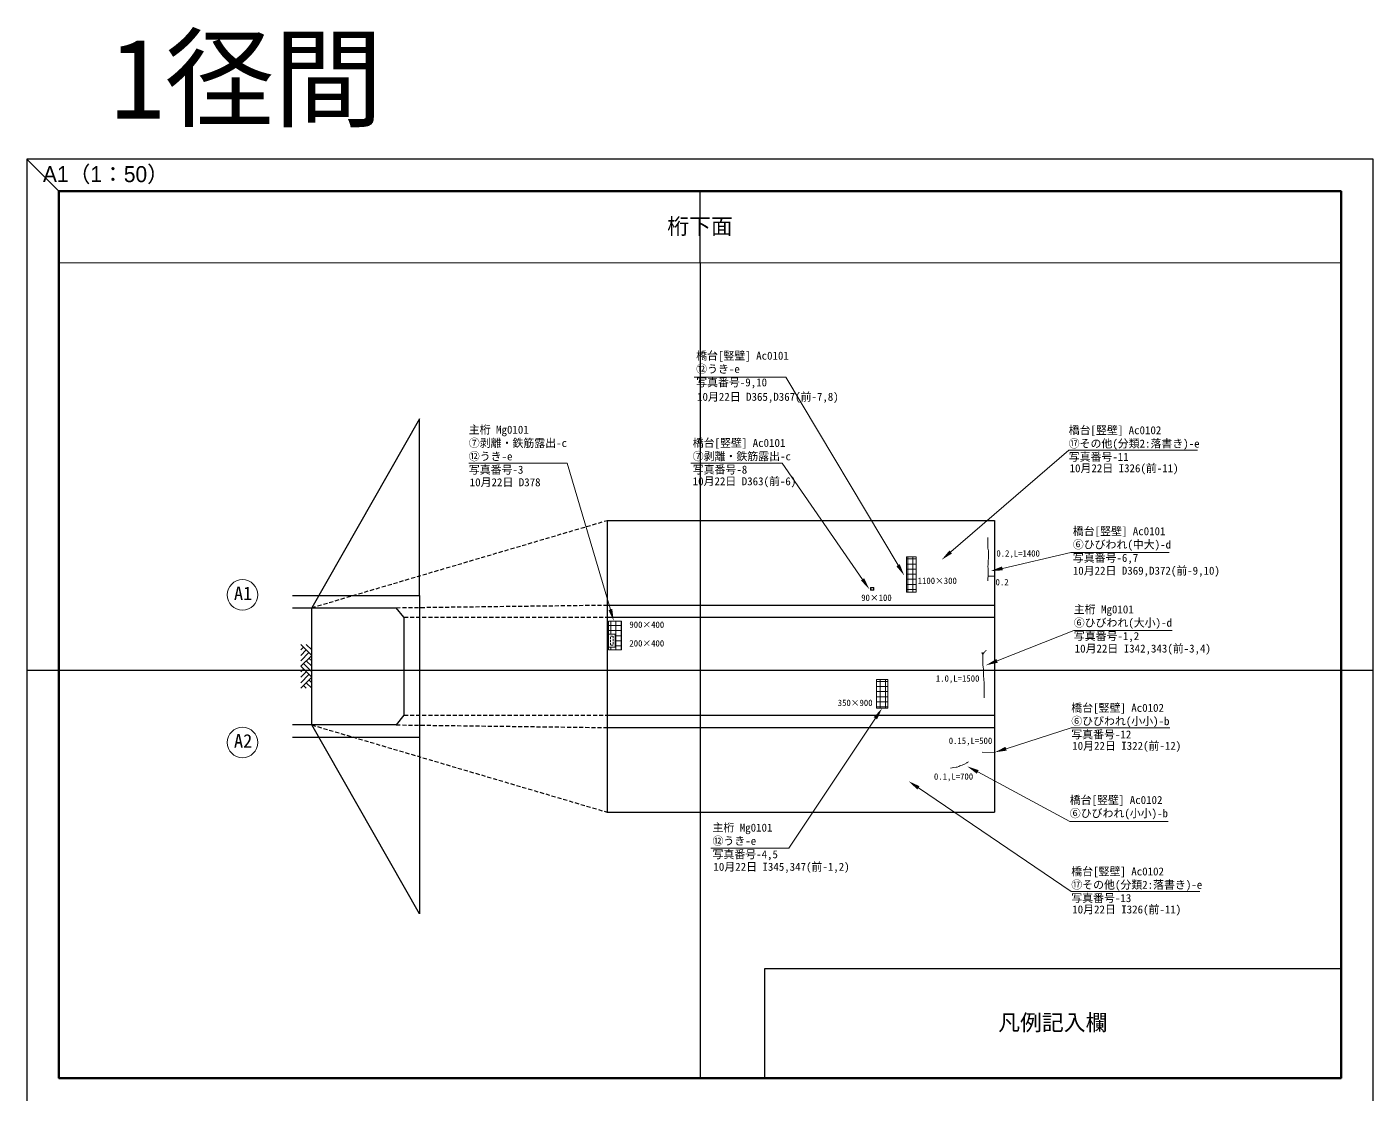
# Model space of a CAD drawing. Header units: millimetres. Extents: x 1462737 to 1504787, y 157083 to 250313.
# Drawn here: x 1462737 to 1504787, y 216983 to 250313 of the extents above; entities that cross this region are included whole.
import ezdxf
from ezdxf import colors
from ezdxf.entities.mleader import LeaderData, LeaderLine
from ezdxf.enums import TextEntityAlignment as Align
from ezdxf.math import Vec2, Vec3

# ---------------------------------------------------------------- set-up
doc = ezdxf.new("R2010")
doc.units = ezdxf.units.MM
doc.linetypes.add('DASHED', pattern=[19.05, 12.7, -6.35])
doc.linetypes.add('HIDDEN', pattern=[9.525, 6.35, -3.175])
doc.layers.get('Defpoints').update_dxf_attribs({"color": 4})
for name, color, linetype, lineweight in [('D-DCR-HCH1', 9, 'Continuous', 13), ('D-MTR-FRAM', 7, 'Continuous', 13), ('D-STR', 1, 'Continuous', 25), ('D-STR-DIM', 7, 'Continuous', 13), ('D-STR-HTXT', 7, 'Continuous', 13), ('D-STR-TXT', 7, 'Continuous', 13), ('D-TTL', 2, 'Continuous', 140)]:
    doc.layers.add(name, color=color, linetype=linetype, lineweight=lineweight)
doc.layers.add('ﾀｲﾄﾙ', color=7, linetype='Continuous')
doc.styles.add('MS ゴシック', font='MS Gothic.ttf')
doc.styles.add('MSゴシック', font='MS Gothic.ttf')
doc.styles.get("Standard").update_dxf_attribs({"font": 'arial.ttf'})
doc.styles.add('YOKO_GOTHIC', font='MS Gothic.ttf')

msp = doc.modelspace()

# ---------------------------------------------------------------- hatches: boundary and pattern name
at = {"layer": 'D-DCR-HCH1'}
h = msp.add_hatch(dxfattribs=at)
h.set_pattern_fill('ANSI37', color=1, scale=50, angle=45)
h.set_pattern_definition([(90, (-727.56, -302.49), (-158.75, 0), []), (180, (-727.56, -302.49), (0, -158.75), [])])
h.paths.add_polyline_path([(1490213, 232661), (1490513, 232661), (1490513, 233761), (1490213, 233761)])
h = msp.add_hatch(dxfattribs=at)
h.set_pattern_fill('ANSI37', color=1, scale=50, angle=45)
h.paths.add_polyline_path([(1481307, 231758), (1480907, 231758), (1480907, 231346), (1481107, 231346), (1481107, 230946), (1480907, 230946), (1480907, 230858), (1481307, 230858)])
h = msp.add_hatch(dxfattribs=at)
h.set_pattern_fill('ANSI37', color=1, scale=50, angle=45)
h.paths.add_polyline_path([(1489625, 229933), (1489275, 229933), (1489275, 229033), (1489625, 229033)])

# ---------------------------------------------------------------- linework, layer by layer
msp.add_line((1492965, 227656), (1492575, 227658), dxfattribs=at)
at = {"layer": 'D-DCR-HCH1', "color": 1}
for points in [[(1492757, 234370), (1492757, 234301), (1492757, 234233), (1492757, 234198), (1492757, 234164), (1492757, 234136), (1492757, 234027), (1492763, 233998), (1492769, 233935), (1492774, 233867), (1492774, 233827), (1492774, 233764), (1492769, 233712), (1492767, 233643), (1492760, 233583), (1492761, 233522), (1492757, 233460), (1492763, 233403), (1492763, 233363), (1492763, 233295), (1492763, 233232), (1492763, 233157), (1492757, 233083), (1492757, 233043), (1492757, 233014)], [(1492595, 230711), (1492596, 230699), (1492596, 230662), (1492596, 230552), (1492596, 230497), (1492596, 230432), (1492596, 230377), (1492605, 230322), (1492614, 230248), (1492614, 230220), (1492614, 230165), (1492614, 230091), (1492614, 230027), (1492632, 229962), (1492632, 229907), (1492642, 229843), (1492642, 229797), (1492642, 229751), (1492642, 229686), (1492642, 229484), (1492642, 229419), (1492642, 229355)]]:
    msp.add_lwpolyline(points, dxfattribs=at)
for points in [[(1490213, 233761), (1490213, 232661), (1490513, 232661), (1490513, 233761)], [(1480907, 231758), (1480907, 230858), (1481307, 230858), (1481307, 231758)], [(1481107, 230946), (1480907, 230946), (1480907, 231346), (1481107, 231346)], [(1489275, 229933), (1489625, 229933), (1489625, 229033), (1489275, 229033)]]:
    msp.add_lwpolyline(points, close=True, dxfattribs=at)
at = {"layer": 'D-DCR-HCH1'}
msp.add_lwpolyline([(1489088, 232810), (1489088, 232720), (1489188, 232720), (1489188, 232810)], close=True, dxfattribs=at)
at = {"layer": 'D-DCR-HCH1', "linetype": 'HIDDEN', "ltscale": 5}
msp.add_lwpolyline([(1489102, 232796), (1489178, 232796), (1489178, 232731), (1489102, 232731)], close=True, dxfattribs=at)
at = {"layer": 'D-DCR-HCH1', "color": 1, "linetype": 'HIDDEN', "ltscale": 10}
msp.add_lwpolyline([(1480964, 231290), (1481051, 231290), (1481051, 231004), (1480964, 231004)], close=True, dxfattribs=at)
at = {"layer": 'D-DCR-HCH1'}
msp.add_lwpolyline([(1492148, 227358), (1492111, 227342), (1492101, 227331), (1492027, 227285), (1491950, 227254), (1491906, 227244), (1491883, 227234), (1491842, 227214), (1491799, 227197), (1491765, 227194), (1491691, 227184), (1491638, 227174), (1491591, 227164)], dxfattribs=at)
at = {"layer": 'D-DCR-HCH1', "color": 1}
for points, knots in [([(1492782, 233161), (1492799, 233159), (1492839, 233154), (1492900, 233156), (1492944, 233156), (1492965, 233156)], [0, 0, 0, 0, 51.957147, 119.164195, 183.170578, 183.170578, 183.170578, 183.170578]), ([(1492595, 230711), (1492591, 230723), (1492583, 230746), (1492569, 230766), (1492562, 230776)], [0, 0, 0, 0, 38.2662, 73.610882, 73.610882, 73.610882, 73.610882]), ([(1492595, 230711), (1492597, 230719), (1492600, 230734), (1492621, 230748), (1492626, 230770), (1492659, 230799), (1492685, 230824), (1492706, 230844)], [0, 0, 0, 0, 23.006672, 44.859211, 69.319425, 86.78901, 175.460128, 175.460128, 175.460128, 175.460128])]:
    msp.add_open_spline(points, degree=3, knots=knots, dxfattribs=at)
at = {"layer": 'D-MTR-FRAM'}
msp.add_lwpolyline([(1463737, 242941), (1463737, 217483), (1503787, 217483), (1503787, 242941)], close=True, dxfattribs=at)
at = {"layer": 'D-STR', "color": 0}
for p, q in [((1475004, 238078), (1471634, 232174)), ((1475004, 232558), (1475004, 238078)), ((1480857, 234898), (1492965, 234898)), ((1480857, 234898), (1480857, 225790)), ((1492965, 234898), (1492965, 225790)), ((1471034, 232558), (1475004, 232558)), ((1475004, 232558), (1475004, 228130)), ((1471034, 232174), (1474274, 232174)), ((1471634, 228514), (1471634, 232174)), ((1474514, 231874), (1474274, 232174)), ((1480857, 232258), (1492965, 232258)), ((1474514, 231874), (1474514, 228814)), ((1480857, 231874), (1492965, 231874)), ((1474514, 228814), (1474274, 228514)), ((1480857, 228814), (1492965, 228814)), ((1474274, 228514), (1471034, 228514)), ((1475004, 222610), (1471634, 228514)), ((1480857, 228430), (1492965, 228430)), ((1471034, 228130), (1475004, 228130)), ((1475004, 228130), (1475004, 222610)), ((1480857, 225790), (1492965, 225790))]:
    msp.add_line(p, q, dxfattribs=at)
at = {"layer": 'D-STR', "color": 0, "linetype": 'DASHED', "ltscale": 10}
for p, q in [((1471634, 232174), (1480857, 234898)), ((1474274, 232174), (1480857, 232258)), ((1474514, 231874), (1480857, 231874)), ((1474514, 228814), (1480857, 228814)), ((1471634, 228514), (1480857, 225790)), ((1474274, 228514), (1480857, 228430))]:
    msp.add_line(p, q, dxfattribs=at)
at = {"layer": 'D-STR', "color": 0, "linetype": 'Continuous'}
for p, q in [((1471634, 230685), (1471292, 231026)), ((1471292, 230856), (1471377, 230941)), ((1471292, 230685), (1471463, 230856)), ((1471634, 230856), (1471463, 231026)), ((1471292, 230514), (1471548, 230770)), ((1471634, 230685), (1471292, 230344)), ((1471634, 230344), (1471463, 230514)), ((1471634, 230514), (1471548, 230600)), ((1471634, 230002), (1471292, 230344)), ((1471292, 230173), (1471377, 230258)), ((1471292, 230002), (1471463, 230173)), ((1471292, 229831), (1471548, 230088)), ((1471634, 230173), (1471377, 230429)), ((1471634, 230002), (1471292, 229661)), ((1471463, 229661), (1471377, 229746)), ((1471634, 229661), (1471463, 229831)), ((1471634, 229831), (1471548, 229917))]:
    msp.add_line(p, q, dxfattribs=at)
at = {"layer": 'D-STR-DIM'}
for centre in [(1469470, 232574), (1469470, 227964)]:
    msp.add_circle(centre, 477, dxfattribs=at)
at = {"layer": 'D-TTL', "linetype": 'Continuous'}
msp.add_lwpolyline([(1463737, 245183), (1503787, 245183), (1503787, 217483), (1463737, 217483)], close=True, dxfattribs=at)
at = {"layer": 'Defpoints'}
for p, q in [((1462737, 246183), (1463737, 245183)), ((1483762, 242941), (1483762, 245183))]:
    msp.add_line(p, q, dxfattribs=at)
at = {"layer": 'Defpoints', "linetype": 'Continuous'}
for p, q in [((1483762, 242941), (1483762, 217483)), ((1483762, 230212), (1462737, 230212)), ((1504787, 230212), (1483762, 230212))]:
    msp.add_line(p, q, dxfattribs=at)
msp.add_lwpolyline([(1462737, 216483), (1504787, 216483), (1504787, 246183), (1462737, 246183)], close=True, dxfattribs=at)
at = {"layer": 'Defpoints'}
msp.add_lwpolyline([(1485780, 217483), (1503787, 217483), (1503787, 220898), (1485780, 220898)], close=True, dxfattribs=at)

# ---------------------------------------------------------------- texts
at = {"layer": 'D-STR-HTXT', "attachment_point": 7, "style": 'MSゴシック'}
for s, width, insert, char_height in [('1径間', 12152.18, (1465342, 247176), 2500), ('橋台[竪壁] Ac0102\\P⑰その他(分類2:落書き)-e\\P写真番号-11', 4536.57, (1495278, 236730), 250), ('橋台[竪壁] Ac0101\\P⑦剥離・鉄筋露出-c\\P写真番号-8', 4536.57, (1483534, 236333), 250), ('橋台[竪壁] Ac0102\\P⑥ひびわれ(小小)-b\\P写真番号-12', 4536.57, (1495360, 228060), 250), ('橋台[竪壁] Ac0102\\P⑥ひびわれ(小小)-b', 4536.57, (1495313, 225560), 250), ('橋台[竪壁] Ac0102\\P⑰その他(分類2:落書き)-e\\P写真番号-13', 4536.57, (1495360, 222950), 250)]:
    msp.add_mtext_dynamic_manual_height_columns(s, width=width, gutter_width=25, heights=[0], dxfattribs=dict(at, insert=insert, char_height=char_height))
at = {"layer": 'D-STR-HTXT', "color": 1, "char_height": 250, "attachment_point": 7, "style": 'MSゴシック'}
for s, insert in [('橋台[竪壁] Ac0101\\P⑫うき-e\\P写真番号-9,10', (1483642, 239022)), ('主桁 Mg0101\\P⑦剥離・鉄筋露出-c\\P⑫うき-e\\P写真番号-3', (1476540, 236330)), ('橋台[竪壁] Ac0101\\P⑥ひびわれ(中大)-d\\P写真番号-6,7', (1495407, 233540)), ('主桁 Mg0101\\P⑥ひびわれ(大小)-d\\P写真番号-1,2', (1495437, 231098)), ('主桁 Mg0101\\P⑫うき-e\\P写真番号-4,5', (1484152, 224282))]:
    msp.add_mtext_dynamic_manual_height_columns(s, width=4536.57, gutter_width=25, heights=[0], dxfattribs=dict(at, insert=insert))
at = {"layer": 'D-STR-TXT', "insert": (1483762, 244062), "char_height": 500, "attachment_point": 5, "style": 'MS ゴシック'}
msp.add_mtext('{\\fMS PGothic|b0|i0|c128|p50;桁下面}', dxfattribs=at)
at = {"layer": 'D-STR-TXT', "color": 1, "char_height": 200, "attachment_point": 5, "style": 'MSゴシック'}
for s, insert in [('0.2,L=1400', (1493700, 233844)), ('1100×300', (1491173, 233013)), ('0.2', (1493198, 232969)), ('900×400', (1482100, 231643)), ('200×400', (1482100, 231060)), ('1.0,L=1500', (1491810, 229938)), ('350×900', (1488608, 229201))]:
    msp.add_mtext_dynamic_manual_height_columns(s, width=4536.57, gutter_width=25, heights=[0], dxfattribs=dict(at, insert=insert))
at = {"layer": 'D-STR-TXT', "char_height": 200, "attachment_point": 5, "style": 'MSゴシック'}
for s, insert in [('90×100', (1489274, 232483)), ('0.15,L=500', (1492212, 227992)), ('0.1,L=700', (1491682, 226875))]:
    msp.add_mtext_dynamic_manual_height_columns(s, width=4536.57, gutter_width=25, heights=[0], dxfattribs=dict(at, insert=insert))
at = {"layer": 'Defpoints', "char_height": 500}
for s, insert, attachment_point, style in [('{\\fMS PGothic|b0|i0|c128|p50;A1（1：50）}', (1463237, 245683), 4, 'MS ゴシック'), ('{\\fMS PGothic|b0|i0|c128|p50;凡例記入欄}', (1494783, 219190), 5, 'MSゴシック')]:
    msp.add_mtext(s, dxfattribs=dict(at, insert=insert, attachment_point=attachment_point, style=style))
at = {"layer": 'Defpoints', "char_height": 250, "attachment_point": 7, "style": 'MSゴシック'}
for s, insert in [('10月22日 D365,D367(前-7,8)', (1483670, 238569)), ('10月22日 I326(前-11)', (1495307, 236338)), ('10月22日 D378', (1476569, 235938)), ('10月22日 D363(前-6)', (1483534, 235931)), ('10月22日 D369,D372(前-9,10)', (1495407, 233138)), ('10月22日 I342,343(前-3,4)', (1495466, 230706)), ('10月22日 I322(前-12)', (1495389, 227668)), ('10月22日 I345,347(前-1,2)', (1484181, 223890)), ('10月22日 I326(前-11)', (1495389, 222558))]:
    msp.add_mtext_dynamic_manual_height_columns(s, width=4536.57, gutter_width=25, heights=[0], dxfattribs=dict(at, insert=insert))
at = {"layer": 'ﾀｲﾄﾙ', "style": 'YOKO_GOTHIC'}
for s, p in [('A1', (1469490, 232288)), ('A2', (1469490, 227678))]:
    msp.add_text(s, height=420, dxfattribs=at).set_placement(p, align=Align.BOTTOM_CENTER)

# ---------------------------------------------------------------- leaders
at = {"layer": 'D-STR-HTXT', "color": 1}
ml = msp.add_multileader_mtext('Standard', dxfattribs=at)
ml.set_content('')
ml.set_leader_properties(color=256, linetype='ByLayer', lineweight=13)
ml.build(insert=Vec2(0, 0))
ml.multileader.update_dxf_attribs({"text_left_attachment_type": 8, "text_right_attachment_type": 5, "dogleg_length": 5000, "arrow_head_size": 375})
ctx = ml.context
ctx.base_point, ctx.char_height, ctx.arrow_head_size, ctx.landing_gap_size, ctx.plane_origin = Vec3(1483582, 239376), 100, 375, 1, Vec3(1482505, 238509)
ctx.left_attachment, ctx.right_attachment = 8, 5
notes = []
notes.append((ctx, [(1, (1, 1, 0), (1486439, 239376), (-1, 0), 2857, [(0, [(1490142, 233178)], 0, [])])]))
ctx.mtext, ml.multileader.dxf.content_type = None, 0
at = {"layer": 'D-STR-HTXT'}
ml = msp.add_multileader_mtext('Standard', dxfattribs=at)
ml.set_content('')
ml.set_leader_properties(color=256, linetype='ByLayer', lineweight=13)
ml.build(insert=Vec2(0, 0))
ml.multileader.update_dxf_attribs({"text_left_attachment_type": 8, "text_right_attachment_type": 5, "dogleg_length": 5000, "arrow_head_size": 375})
ctx = ml.context
ctx.base_point, ctx.char_height, ctx.arrow_head_size, ctx.landing_gap_size, ctx.plane_origin = Vec3(1499299, 237092), 100, 375, 1, Vec3(1494202, 235803)
ctx.left_attachment, ctx.right_attachment = 8, 5
notes.append((ctx, [(0, (1, 1, 0), (1495278, 237092), (1, 0), 4020, [(0, [(1491309, 233669)], 0, [])])]))
ctx.mtext, ml.multileader.dxf.content_type = None, 0
at = {"layer": 'D-STR-HTXT', "color": 1}
ml = msp.add_multileader_mtext('Standard', dxfattribs=at)
ml.set_content('')
ml.set_leader_properties(color=256, linetype='ByLayer', lineweight=13)
ml.build(insert=Vec2(0, 0))
ml.multileader.update_dxf_attribs({"text_left_attachment_type": 8, "text_right_attachment_type": 5, "dogleg_length": 5000, "arrow_head_size": 375})
ctx = ml.context
ctx.base_point, ctx.char_height, ctx.arrow_head_size, ctx.landing_gap_size, ctx.plane_origin = Vec3(1476540, 236692), 100, 375, 1, Vec3(1475463, 235404)
ctx.left_attachment, ctx.right_attachment = 8, 5
notes.append((ctx, [(1, (1, 1, 0), (1479615, 236692), (-1, 0), 3075, [(0, [(1481068, 231758)], 0, [])])]))
ctx.mtext, ml.multileader.dxf.content_type = None, 0
at = {"layer": 'D-STR-HTXT'}
ml = msp.add_multileader_mtext('Standard', dxfattribs=at)
ml.set_content('')
ml.set_leader_properties(color=256, linetype='ByLayer', lineweight=13)
ml.build(insert=Vec2(0, 0))
ml.multileader.update_dxf_attribs({"text_left_attachment_type": 8, "text_right_attachment_type": 5, "dogleg_length": 5000, "arrow_head_size": 375})
ctx = ml.context
ctx.base_point, ctx.char_height, ctx.arrow_head_size, ctx.landing_gap_size, ctx.plane_origin = Vec3(1483473, 236686), 100, 375, 1, Vec3(1482397, 235819)
ctx.left_attachment, ctx.right_attachment = 8, 5
notes.append((ctx, [(1, (1, 1, 0), (1486330, 236686), (-1, 0), 2857, [(0, [(1489053, 232750)], 0, [])])]))
ctx.mtext, ml.multileader.dxf.content_type = None, 0
at = {"layer": 'D-STR-HTXT', "color": 1}
ml = msp.add_multileader_mtext('Standard', dxfattribs=at)
ml.set_content('')
ml.set_leader_properties(color=256, linetype='ByLayer', lineweight=13)
ml.build(insert=Vec2(0, 0))
ml.multileader.update_dxf_attribs({"text_left_attachment_type": 8, "text_right_attachment_type": 5, "dogleg_length": 5000, "arrow_head_size": 375})
ctx = ml.context
ctx.base_point, ctx.char_height, ctx.arrow_head_size, ctx.landing_gap_size, ctx.plane_origin = Vec3(1498422, 233893), 100, 375, 1, Vec3(1494270, 233026)
ctx.left_attachment, ctx.right_attachment = 8, 5
notes.append((ctx, [(0, (1, 1, 0), (1495347, 233893), (1, 0), 3075, [(0, [(1492842, 233318)], 0, [])])]))
ctx.mtext, ml.multileader.dxf.content_type = None, 0
ml = msp.add_multileader_mtext('Standard', dxfattribs=at)
ml.set_content('')
ml.set_leader_properties(color=256, linetype='ByLayer', lineweight=13)
ml.build(insert=Vec2(0, 0))
ml.multileader.update_dxf_attribs({"text_left_attachment_type": 8, "text_right_attachment_type": 5, "dogleg_length": 5000, "arrow_head_size": 375})
ctx = ml.context
ctx.base_point, ctx.char_height, ctx.arrow_head_size, ctx.landing_gap_size, ctx.plane_origin = Vec3(1498512, 231461), 100, 375, 1, Vec3(1494360, 230172)
ctx.left_attachment, ctx.right_attachment = 8, 5
notes.append((ctx, [(0, (1, 1, 0), (1495437, 231461), (1, 0), 3075, [(0, [(1492693, 230375)], 0, [])])]))
ctx.mtext, ml.multileader.dxf.content_type = None, 0
ml = msp.add_multileader_mtext('Standard', dxfattribs=at)
ml.set_content('')
ml.set_leader_properties(color=256, linetype='ByLayer', lineweight=13)
ml.build(insert=Vec2(0, 0))
ml.multileader.update_dxf_attribs({"text_left_attachment_type": 8, "text_right_attachment_type": 5, "dogleg_length": 5000, "arrow_head_size": 375})
ctx = ml.context
ctx.base_point, ctx.char_height, ctx.arrow_head_size, ctx.landing_gap_size, ctx.plane_origin = Vec3(1484104, 224666), 100, 375, 1, Vec3(1483075, 223356)
ctx.left_attachment, ctx.right_attachment = 8, 5
notes.append((ctx, [(1, (1, 1, 0), (1486539, 224666), (-1, 0), 2435, [(0, [(1489450, 229033)], 0, [])])]))
ctx.mtext, ml.multileader.dxf.content_type = None, 0
at = {"layer": 'D-STR-HTXT'}
ml = msp.add_multileader_mtext('Standard', dxfattribs=at)
ml.set_content('')
ml.set_leader_properties(color=256, linetype='ByLayer', lineweight=13)
ml.build(insert=Vec2(0, 0))
ml.multileader.update_dxf_attribs({"text_left_attachment_type": 8, "text_right_attachment_type": 5, "dogleg_length": 5000, "arrow_head_size": 375})
ctx = ml.context
ctx.base_point, ctx.char_height, ctx.arrow_head_size, ctx.landing_gap_size, ctx.plane_origin = Vec3(1498435, 228422), 100, 375, 1, Vec3(1494283, 227133)
ctx.left_attachment, ctx.right_attachment = 8, 5
notes.append((ctx, [(0, (1, 1, 0), (1495360, 228422), (1, 0), 3075, [(0, [(1492965, 227656)], 0, [])])]))
ctx.mtext, ml.multileader.dxf.content_type = None, 0
ml = msp.add_multileader_mtext('Standard', dxfattribs=at)
ml.set_content('')
ml.set_leader_properties(color=256, linetype='ByLayer', lineweight=13)
ml.build(insert=Vec2(0, 0))
ml.multileader.update_dxf_attribs({"text_left_attachment_type": 8, "text_right_attachment_type": 5, "dogleg_length": 5000, "arrow_head_size": 375})
ctx = ml.context
ctx.base_point, ctx.char_height, ctx.arrow_head_size, ctx.landing_gap_size, ctx.plane_origin = Vec3(1498388, 225501), 100, 375, 1, Vec3(1494236, 224634)
ctx.left_attachment, ctx.right_attachment = 8, 5
notes.append((ctx, [(0, (1, 1, 0), (1495313, 225501), (1, 0), 3075, [(0, [(1492106, 227221)], 0, [])])]))
ctx.mtext, ml.multileader.dxf.content_type = None, 0
ml = msp.add_multileader_mtext('Standard', dxfattribs=at)
ml.set_content('')
ml.set_leader_properties(color=256, linetype='ByLayer', lineweight=13)
ml.build(insert=Vec2(0, 0))
ml.multileader.update_dxf_attribs({"text_left_attachment_type": 8, "text_right_attachment_type": 5, "dogleg_length": 5000, "arrow_head_size": 375})
ctx = ml.context
ctx.base_point, ctx.char_height, ctx.arrow_head_size, ctx.landing_gap_size, ctx.plane_origin = Vec3(1499380, 223313), 100, 375, 1, Vec3(1494283, 222024)
ctx.left_attachment, ctx.right_attachment = 8, 5
notes.append((ctx, [(0, (1, 1, 0), (1495360, 223313), (1, 0), 4020, [(0, [(1490275, 226757)], 0, [])])]))
ctx.mtext, ml.multileader.dxf.content_type = None, 0
for ctx, leaders in notes:
    for number, flags, end, landing, length, lines in leaders:
        leader = LeaderData()
        leader.index, (leader.has_last_leader_line, leader.has_dogleg_vector, leader.attachment_direction) = number, flags
        leader.last_leader_point, leader.dogleg_vector, leader.dogleg_length = Vec3(end), Vec3(landing), length
        for number, points, colour, breaks in lines:
            line = LeaderLine()
            line.index, line.vertices, line.color, line.breaks = number, Vec3.list(points), colors.encode_raw_color(colour), breaks
            leader.lines.append(line)
        ctx.leaders.append(leader)

doc.saveas('drawing.dxf')
